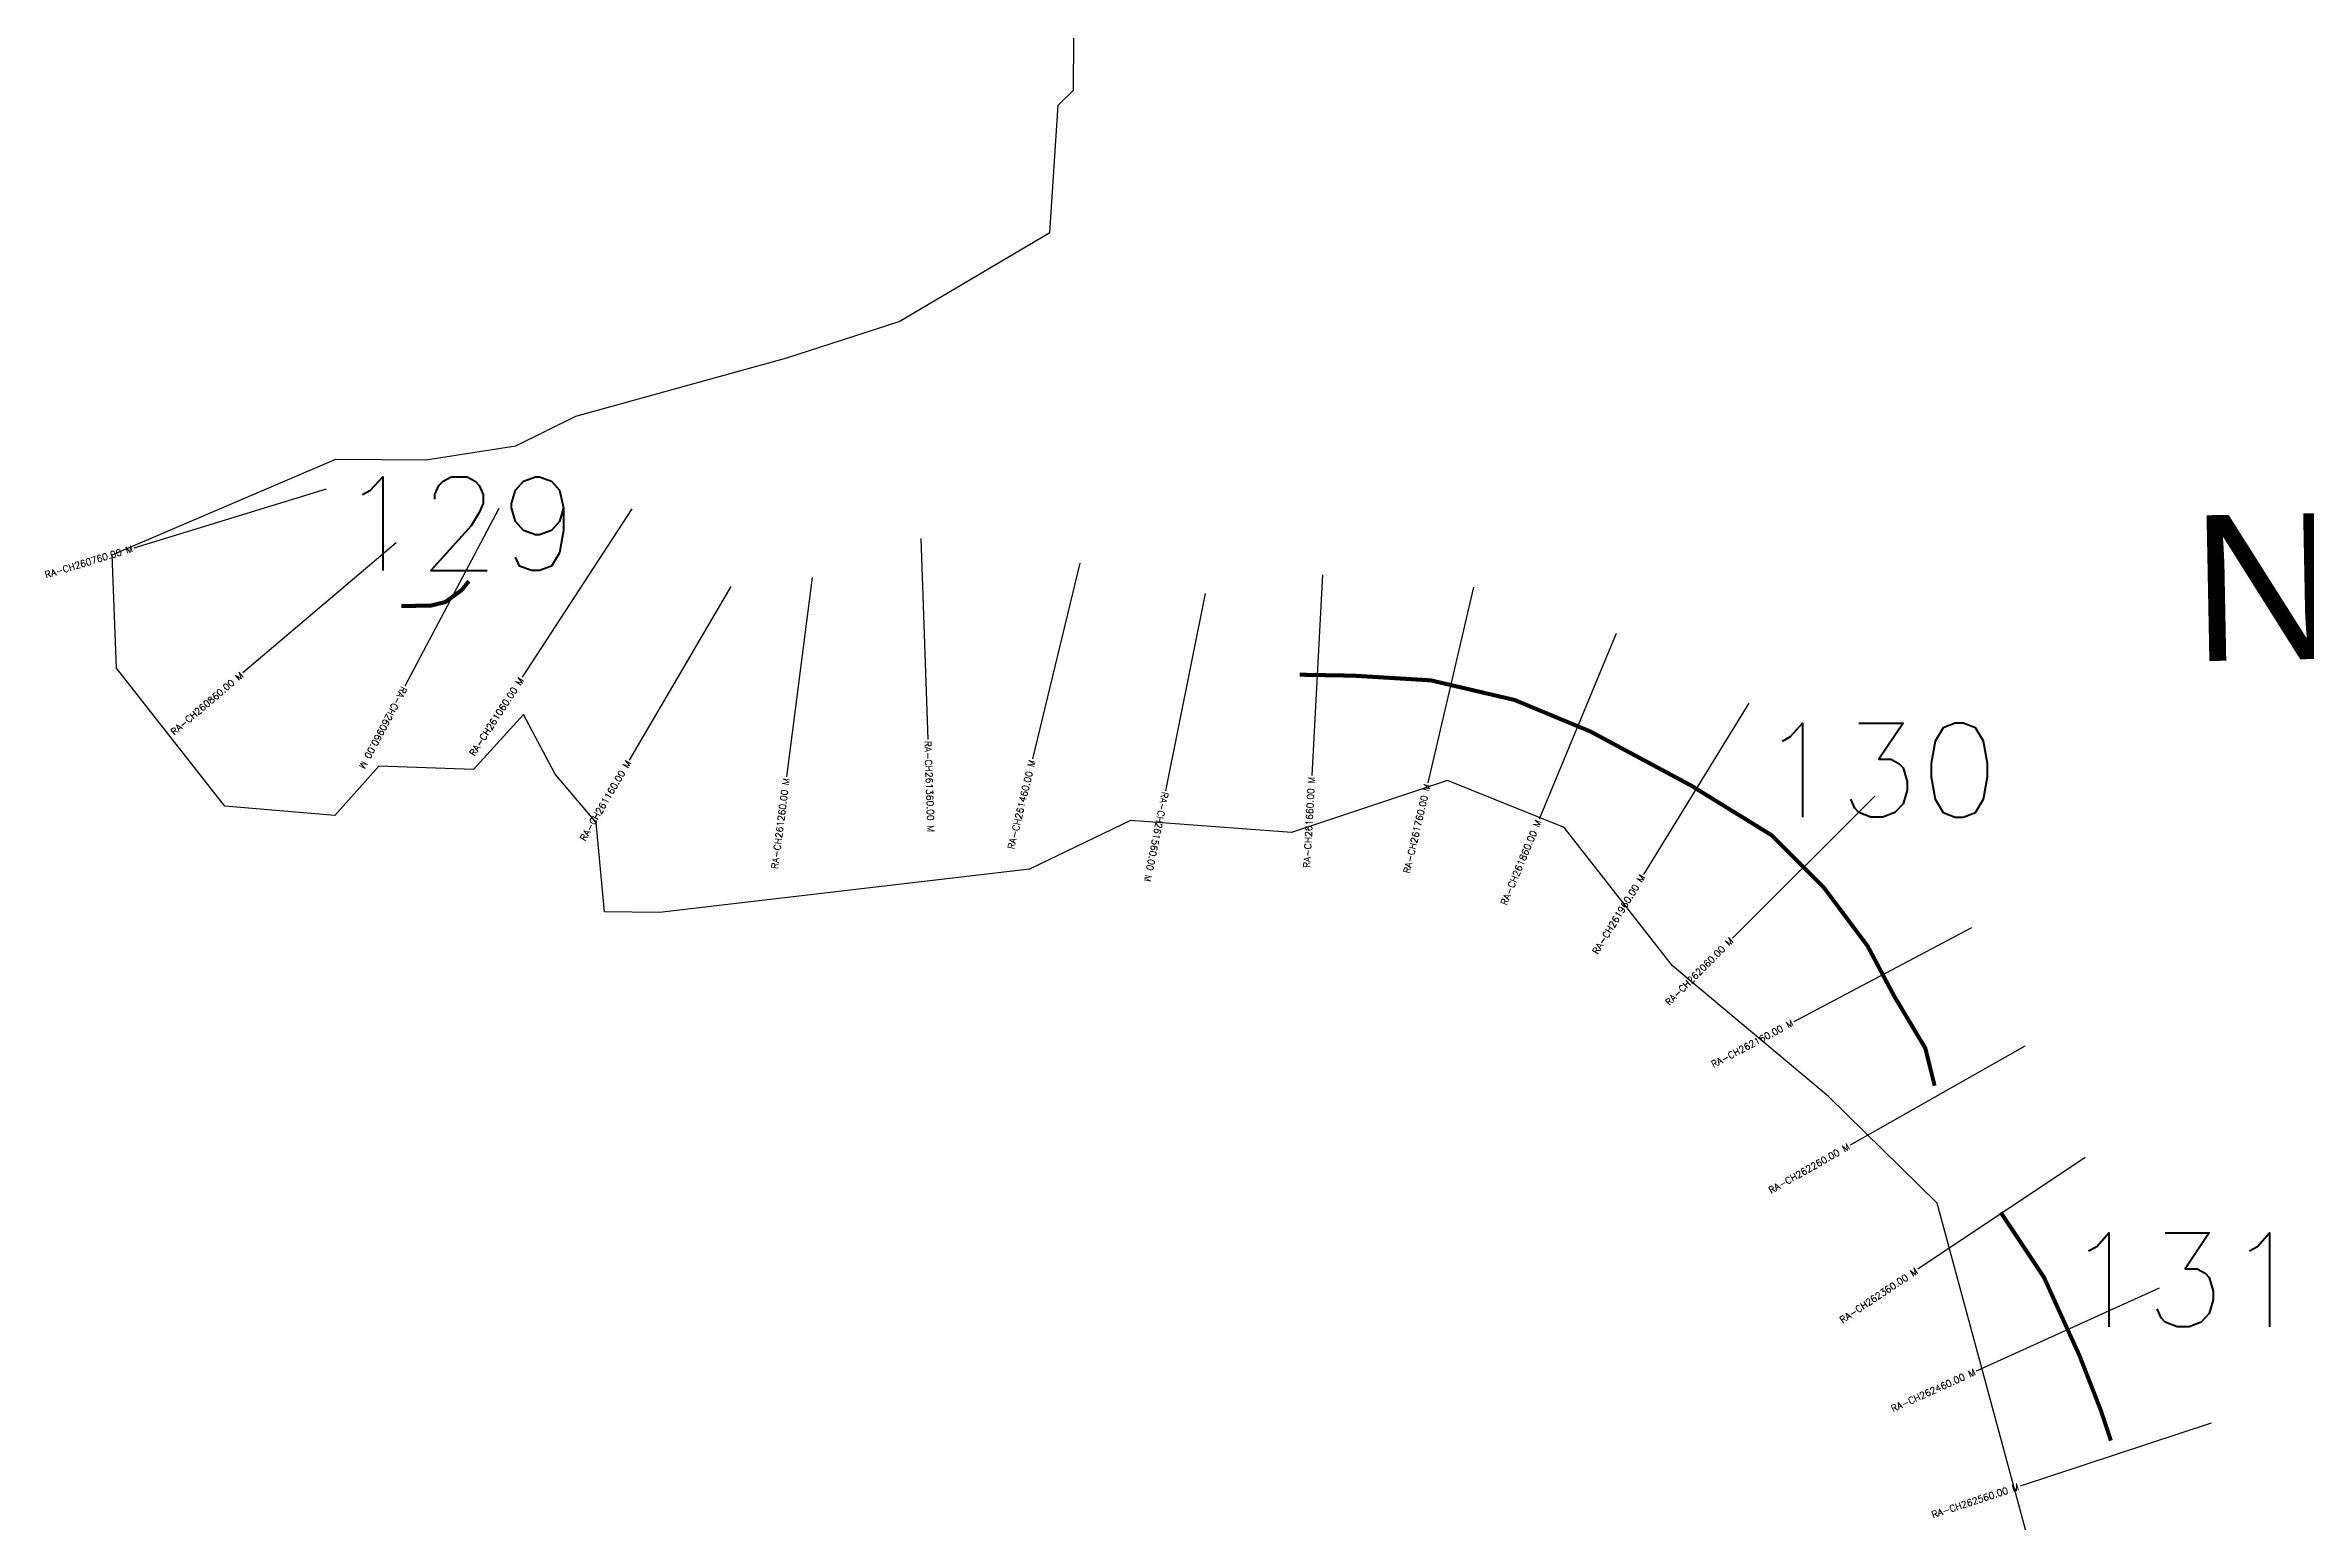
# Model space of a CAD drawing. Header units: metres. Extents: x 279362 to 282130, y 2031996 to 2036872.
# Drawn here: x 279362 to 281049, y 2034348 to 2035450 of the extents above; entities that cross this region are included whole.
import ezdxf
from ezdxf.enums import TextEntityAlignment as Align

# ---------------------------------------------------------------- set-up
doc = ezdxf.new("R2010")
doc.units = ezdxf.units.M
for name, color, linetype in [('CS', 134, 'Continuous'), ('CSMark', 6, 'Continuous'), ('NATURALLY PROTECTED', 3, 'Continuous'), ('VILLAGE NAME', 250, 'Continuous')]:
    doc.layers.add(name, color=color, linetype=linetype)
doc.styles.get("Standard").update_dxf_attribs({"font": 'simplex.shx'})

msp = doc.modelspace()

# ---------------------------------------------------------------- linework, layer by layer
at = {"color": 6, "flags": 128}
msp.add_lwpolyline([(280842.7, 2034331), (280773.5, 2034586.4), (280692.4, 2034665.8), (280576.2, 2034763.4), (280495.4, 2034866.5), (280408.2, 2034901.6), (280291.8, 2034862.9), (280171.8, 2034871.7), (280096.4, 2034835.5), (279820.4, 2034803.2), (279779.4, 2034803.6), (279773.1, 2034870.3), (279742.5, 2034906.2), (279718.9, 2034950.9), (279681.7, 2034909.9), (279611.1, 2034912.2), (279578.1, 2034875.5), (279496.2, 2034882.4), (279415.4, 2034985.5), (279412.1, 2035069.9), (279578.9, 2035141.2), (279646, 2035140.7), (279713.2, 2035151.3), (279758.1, 2035173.3), (279915.3, 2035216.9), (279999.1, 2035244.1), (280111.5, 2035310.4), (280117.9, 2035405.4), (280129.2, 2035416.5), (280129.8, 2035494.8)], dxfattribs=at)
at = {"layer": 'CS'}
for p, q in [((279571.7, 2035118.8), (279428.2, 2035075)), ((279700.6, 2035104.6), (279630.5, 2034972)), ((279799.8, 2035104.3), (279717.9, 2034978.6)), ((279624, 2035078.8), (279509.6, 2034981.8)), ((280015.3, 2035082.1), (280020.5, 2034932.2)), ((280134, 2035063.6), (280098.7, 2034917.8)), ((279873.6, 2035046.3), (279797.8, 2034916.8)), ((279934.4, 2035053.1), (279915.2, 2034904.3)), ((280315.1, 2035055.1), (280307, 2034905.4)), ((280427.6, 2035045.8), (280393.5, 2034899.8)), ((280227.4, 2035041), (280197.9, 2034893.9)), ((280534.1, 2035011.3), (280476.6, 2034872.8)), ((280633.1, 2034959.3), (280554.4, 2034831.6)), ((280727.1, 2034889.8), (280620.9, 2034783.9)), ((280799.3, 2034791.8), (280666.7, 2034721.7)), ((280839.1, 2034703.4), (280708.6, 2034629.5)), ((280883.9, 2034620.3), (280759.2, 2034537)), ((280939.2, 2034522.9), (280802.6, 2034461.1)), ((280977.9, 2034422.1), (280835.4, 2034375.3))]:
    msp.add_line(p, q, dxfattribs=at)
at = {"layer": 'NATURALLY PROTECTED', "const_width": 3, "flags": 128}
for points in [[(279627.9, 2035031.7), (279650, 2035032.1), (279660.6, 2035034.7), (279672.8, 2035043.6), (279678.2, 2035050.3)], [(280298, 2034980.5), (280338, 2034979.8), (280395.8, 2034976.3), (280458.2, 2034961.7), (280515, 2034938.1), (280589.9, 2034897.9), (280650.2, 2034860.7), (280689, 2034821.8), (280721.7, 2034778.1), (280741.1, 2034741.5), (280764.7, 2034702), (280771.7, 2034673.9)], [(280821, 2034579.4), (280853.2, 2034531.1), (280879.8, 2034472.5), (280895.8, 2034431.5), (280903.2, 2034409.2)]]:
    msp.add_lwpolyline(points, dxfattribs=at)

# ---------------------------------------------------------------- texts
at = {"char_height": 70, "attachment_point": 1}
for s, insert in [('129', (279580.9, 2035128.2)), ('130', (280640.1, 2034944.3)), ('131', (280868.6, 2034564.1))]:
    msp.add_mtext_dynamic_manual_height_columns(s, width=95.172, gutter_width=1, heights=[0], dxfattribs=dict(at, insert=insert))
at = {"layer": 'CSMark'}
for s, rotation, p in [('RA-CH260760.00 M', 16.9633, (279427.2, 2035074.7)), ('RA-CH260860.00 M', 40.3182, (279508.8, 2034981.1)), ('RA-CH261060.00 M', 56.9279, (279717.4, 2034977.7)), ('RA-CH261160.00 M', 59.6408, (279797.3, 2034916)), ('RA-CH261460.00 M', 76.4218, (280098.5, 2034916.8)), ('RA-CH261260.00 M', 82.6186, (279915, 2034903.3)), ('RA-CH261660.00 M', 86.877, (280306.9, 2034904.4)), ('RA-CH261760.00 M', 76.8437, (280393.2, 2034898.8)), ('RA-CH261860.00 M', 67.4312, (280476.2, 2034871.9)), ('RA-CH261960.00 M', 58.3529, (280553.9, 2034830.8)), ('RA-CH262060.00 M', 44.9311, (280620.2, 2034783.2)), ('RA-CH262160.00 M', 27.854, (280665.8, 2034721.2)), ('RA-CH262260.00 M', 29.5269, (280707.7, 2034629)), ('RA-CH262360.00 M', 33.7165, (280758.3, 2034536.4)), ('RA-CH262460.00 M', 24.337, (280801.7, 2034460.7)), ('RA-CH262560.00 M', 18.2004, (280834.4, 2034375))]:
    msp.add_text(s, height=5, rotation=rotation, dxfattribs=at).set_placement(p, align=Align.MIDDLE_RIGHT)
for s, rotation, p in [('RA-CH260960.00 M', 242.1369, (279630.1, 2034971.1)), ('RA-CH261360.00 M', 272.0049, (280020.6, 2034931.2)), ('RA-CH261560.00 M', 258.6444, (280197.7, 2034892.9))]:
    msp.add_text(s, height=5, rotation=rotation, dxfattribs=at).set_placement(p, align=Align.MIDDLE_LEFT)
at = {"layer": 'VILLAGE NAME', "insert": (280962.1, 2035099.2), "char_height": 108.748, "attachment_point": 1, "rotation": 1.1028}
msp.add_mtext_dynamic_manual_height_columns('{\\fArial|b0|i0|c0|p34;NANDGAON}', width=726.929, gutter_width=543.7, heights=[0], dxfattribs=at)

doc.saveas('drawing.dxf')
